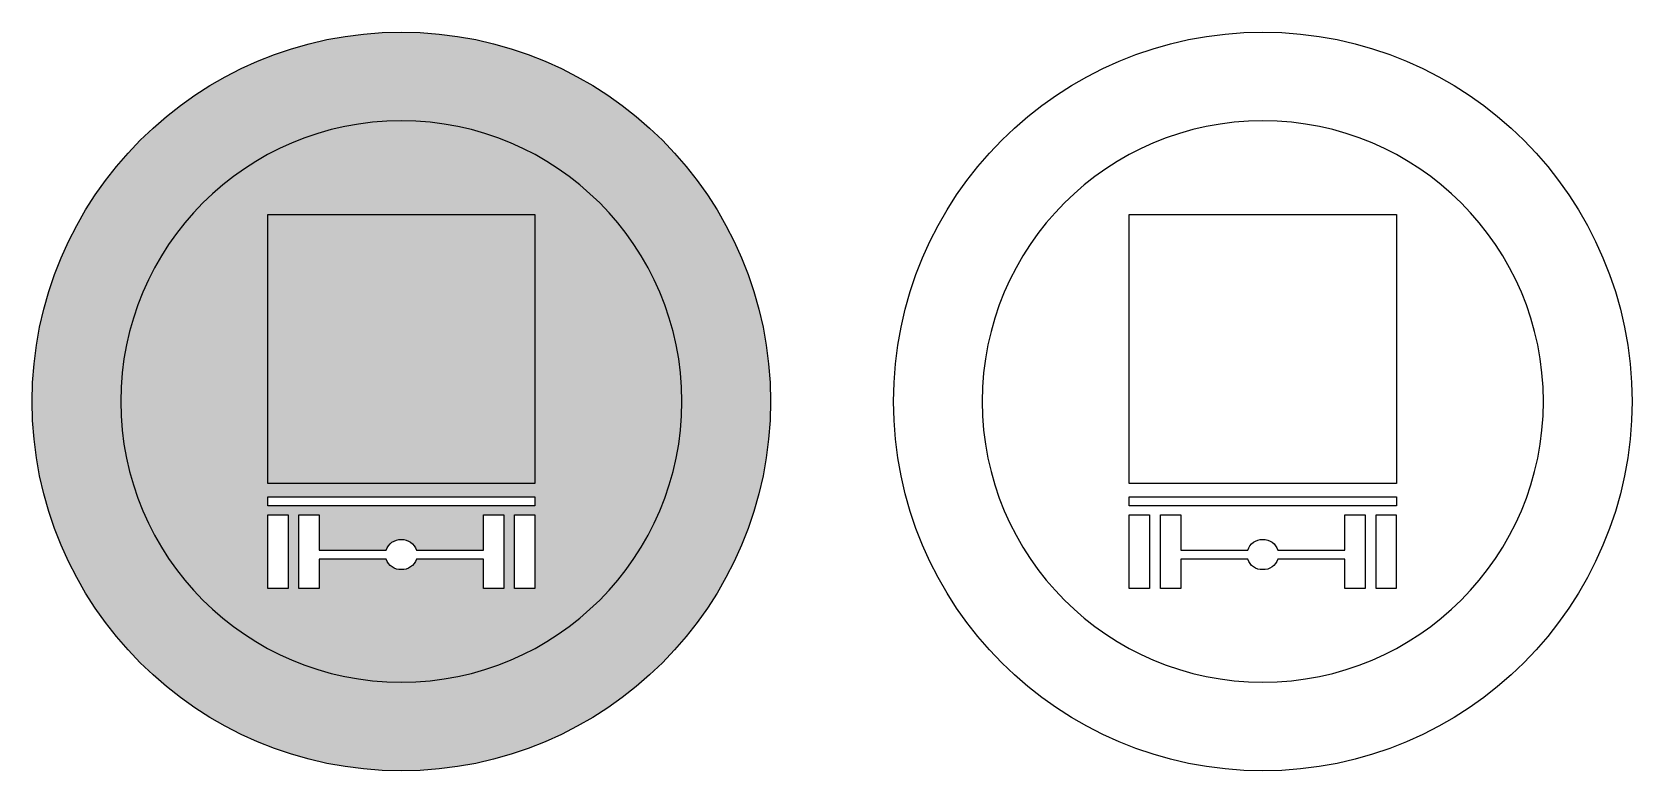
# Model space of a CAD drawing. Extents: x 36 to 1336, y 8 to 608.
import ezdxf

# ---------------------------------------------------------------- set-up
doc = ezdxf.new("R2010")
doc.units = 0
doc.header["$MEASUREMENT"] = 0

msp = doc.modelspace()

# ---------------------------------------------------------------- hatches: boundary and pattern name
h = msp.add_hatch(color=1)
edge = h.paths.add_edge_path()
edge.add_arc((335.6785, 307.969), 300.0015, 0, 180, ccw=False)
edge.add_arc((335.6785, 307.969), 300.0015, -180, 0, ccw=False)
edge = h.paths.add_edge_path(flags=16)
edge.add_arc((335.6785, 307.969), 228.0015, 180, 360)
edge.add_arc((335.6785, 307.969), 228.0015, 0, 180)
h = msp.add_hatch(color=7)
edge = h.paths.add_edge_path()
edge.add_arc((335.6785, 307.969), 228.0015, 180, 360)
edge.add_arc((335.6785, 307.969), 228.0015, 0, 180)
h.paths.add_polyline_path([(335.6800000000001, 459.93), (444.2, 459.93), (444.2, 241.33), (335.6700000000001, 241.33), (227.1510000000001, 241.33), (227.1510000000001, 459.93)], flags=16)
h.paths.add_polyline_path([(335.6800000000001, 230.606), (444.2, 230.606), (444.2, 223.307), (335.6700000000001, 223.307), (227.1510000000001, 223.307), (227.1510000000001, 230.606)], flags=16)
h.paths.add_polyline_path([(444.1700000000001, 156.019), (427.6700000000001, 156.019), (427.6700000000001, 216.019), (444.1700000000001, 216.019)], flags=16)
edge = h.paths.add_edge_path(flags=16)
edge.add_arc((336.1332390870276, 183.6119397935267), 12.30341136233411, 16.98486004613659, 92.11116764243258, ccw=False)
edge.add_line((347.9000000000001, 187.206), (398.9000000000001, 187.206))
edge.add_line((398.9000000000001, 187.206), (402.4000000000001, 187.206))
edge.add_line((402.4000000000001, 187.206), (402.4000000000001, 216.007))
edge.add_line((402.4000000000001, 216.007), (418.9000000000001, 216.007))
edge.add_line((418.9000000000001, 216.007), (418.9000000000001, 156.007))
edge.add_line((418.9000000000001, 156.007), (402.4000000000001, 156.007))
edge.add_line((402.4000000000001, 156.007), (402.4000000000001, 179.906))
edge.add_line((402.4000000000001, 179.906), (399.5, 179.906))
edge.add_line((399.5, 179.906), (347.9000000000001, 179.906))
edge.add_arc((336.1902745220862, 183.705822658222), 12.31082137804146, 267.5778695808865, 342.0216791292852, ccw=False)
edge.add_arc((335.1547254779139, 183.699240628248), 12.30403482509368, 197.9563536725207, 272.40016322091924, ccw=False)
edge.add_line((323.45, 179.906), (271.852, 179.906))
edge.add_line((271.852, 179.906), (268.951, 179.906))
edge.add_line((268.951, 179.906), (268.951, 156.007))
edge.add_line((268.951, 156.007), (252.451, 156.007))
edge.add_line((252.451, 156.007), (252.451, 216.007))
edge.add_line((252.451, 216.007), (268.951, 216.007))
edge.add_line((268.951, 216.007), (268.951, 187.206))
edge.add_line((268.951, 187.206), (272.451, 187.206))
edge.add_line((272.451, 187.206), (323.45, 187.206))
edge.add_arc((335.2217609129725, 183.6054385167621), 12.31009333785747, 87.86669099236991, 162.992998588666, ccw=False)
h.paths.add_polyline_path([(227.182, 156.019), (227.182, 216.019), (243.682, 216.019), (243.682, 156.019)], flags=16)
msp.add_hatch(color=1).paths.add_polyline_path([(335.6800000000001, 459.93), (444.2, 459.93), (444.2, 241.33), (335.6700000000001, 241.33), (227.1510000000001, 241.33), (227.1510000000001, 459.93)])

# ---------------------------------------------------------------- linework, layer by layer
at = {"color": 1}
msp.add_lwpolyline([(35.67700000000002, 307.969, -1), (635.6800000000001, 307.969, -1)], format="xyb", close=True, dxfattribs=at)
for points in [[(735.677, 307.969, -1), (1335.68, 307.969, -1)], [(107.677, 307.969, 1), (563.6800000000001, 307.969, 1)], [(807.677, 307.969, 1), (1263.68, 307.969, 1)], [(335.6800000000001, 195.907, -0.340069), (347.9000000000001, 187.206), (398.9000000000001, 187.206), (402.4000000000001, 187.206), (402.4000000000001, 216.007), (418.9000000000001, 216.007), (418.9000000000001, 156.007), (402.4000000000001, 156.007), (402.4000000000001, 179.906), (399.5, 179.906), (347.9000000000001, 179.906, -0.33675), (335.6700000000001, 171.406, -0.33675), (323.45, 179.906), (271.852, 179.906), (268.951, 179.906), (268.951, 156.007), (252.451, 156.007), (252.451, 216.007), (268.951, 216.007), (268.951, 187.206), (272.451, 187.206), (323.45, 187.206, -0.340069)], [(1035.68, 195.907, -0.340069), (1047.9, 187.206), (1098.9, 187.206), (1102.4, 187.206), (1102.4, 216.007), (1118.9, 216.007), (1118.9, 156.007), (1102.4, 156.007), (1102.4, 179.906), (1099.5, 179.906), (1047.9, 179.906, -0.33675), (1035.67, 171.406, -0.33675), (1023.45, 179.906), (971.852, 179.906), (968.951, 179.906), (968.951, 156.007), (952.451, 156.007), (952.451, 216.007), (968.951, 216.007), (968.951, 187.206), (972.451, 187.206), (1023.45, 187.206, -0.340069)]]:
    msp.add_lwpolyline(points, format="xyb", close=True)
for points in [[(335.6800000000001, 459.93), (444.2, 459.93), (444.2, 241.33), (335.6700000000001, 241.33), (227.1510000000001, 241.33), (227.1510000000001, 459.93)], [(1035.68, 459.93), (1144.2, 459.93), (1144.2, 241.33), (1035.67, 241.33), (927.1510000000001, 241.33), (927.1510000000001, 459.93)], [(335.6800000000001, 230.606), (444.2, 230.606), (444.2, 223.307), (335.6700000000001, 223.307), (227.1510000000001, 223.307), (227.1510000000001, 230.606)], [(1035.68, 230.606), (1144.2, 230.606), (1144.2, 223.307), (1035.67, 223.307), (927.1510000000001, 223.307), (927.1510000000001, 230.606)], [(227.182, 156.019), (227.182, 216.019), (243.682, 216.019), (243.682, 156.019)], [(444.1700000000001, 156.019), (427.6700000000001, 156.019), (427.6700000000001, 216.019), (444.1700000000001, 216.019)], [(927.182, 156.019), (927.182, 216.019), (943.682, 216.019), (943.682, 156.019)], [(1144.17, 156.019), (1127.67, 156.019), (1127.67, 216.019), (1144.17, 216.019)]]:
    msp.add_lwpolyline(points, close=True)

doc.saveas('drawing.dxf')
